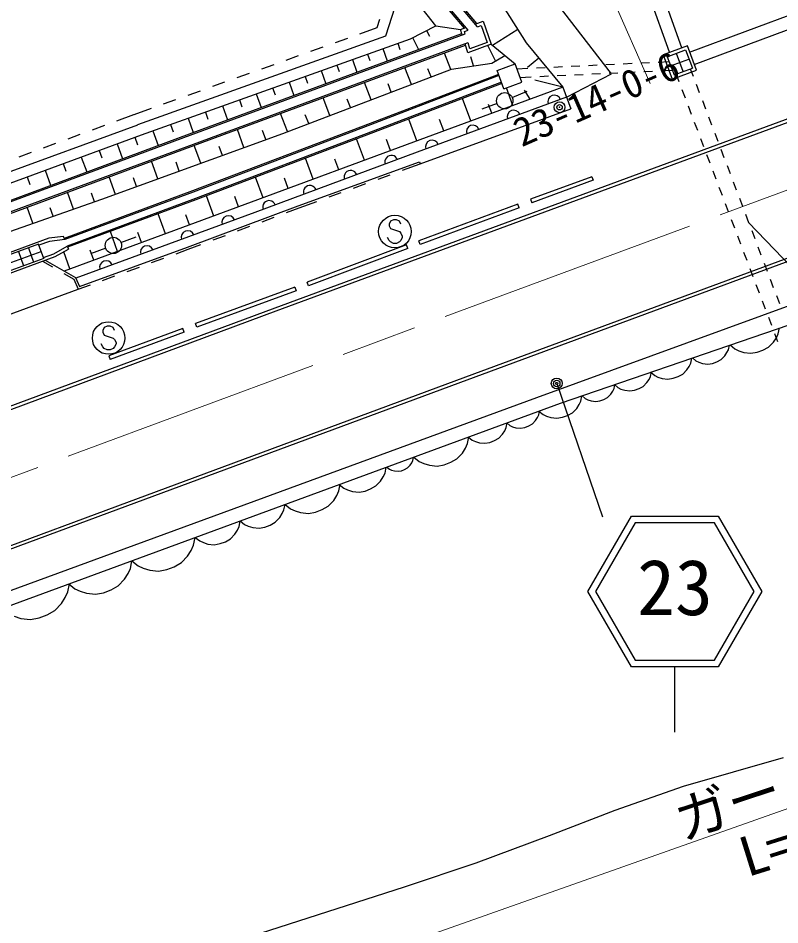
# Model space of a CAD drawing. Units: millimetres, scale not verified. Extents: x 40000 to 680000, y 20000 to 380000.
# Drawn here: x 110160 to 145234, y 240795 to 282532 of the extents above; entities that cross this region are included whole.
import ezdxf
from ezdxf.enums import TextEntityAlignment as Align

# ---------------------------------------------------------------- set-up
doc = ezdxf.new("R2010")
doc.units = ezdxf.units.MM
doc.header["$LTSCALE"] = 1000
doc.header["$PDMODE"] = 32
doc.header["$PDSIZE"] = 500
doc.linetypes.add('CHAIN', pattern=[18.5, 12, -1.5, 3.5, -1.5])
for name, color, linetype, lineweight in [('M-BGD', 7, 'Continuous', 25), ('M-BGD-EXST', 7, 'Continuous', 25), ('M-BMK', 2, 'CHAIN', 13), ('M-BMK-SRVR', 3, 'Continuous', 25), ('M-STR-HTXT', 7, 'Continuous', 13), ('M-STR-STRC', 7, 'Continuous', 25)]:
    doc.layers.add(name, color=color, linetype=linetype, lineweight=lineweight)
doc.styles.add('ＭＳ ゴシック', font='')
doc.styles.get('ＭＳ ゴシック').set_extended_font_data('MS Gothic')

msp = doc.modelspace()

# ---------------------------------------------------------------- linework, layer by layer
at = {"layer": 'M-BGD'}
for p, q in [((141075, 280962), (226086, 312497)), ((141284, 280399), (226295, 311935)), ((140151, 280966), (133449, 299754)), ((140716, 281167), (134014, 299956)), ((131315, 282132), (125152, 289467)), ((131282, 282280), (125206, 289512)), ((130712, 282072), (124770, 289145)), ((130885, 281976), (124823, 289190)), ((137475, 279968), (131390, 287869)), ((129387, 282184), (126395, 285991)), ((127093, 281712), (127681, 283545)), ((132487, 283074), (133557, 281390)), ((126693, 282100), (126817, 282486)), ((128224, 281585), (129387, 282184)), ((129387, 282184), (130527, 282005)), ((131212, 282255), (131569, 282385)), ((131315, 282132), (131478, 282192)), ((131478, 282192), (131753, 281417)), ((131569, 282385), (131944, 281328)), ((118058, 277204), (130585, 281824)), ((118082, 277138), (130747, 281809)), ((125899, 281816), (126693, 282100)), ((128968, 281969), (129108, 281697)), ((130527, 282005), (130782, 282098)), ((130606, 281757), (130527, 282005)), ((130714, 281913), (130885, 281976)), ((130747, 281809), (130714, 281913)), ((133164, 282008), (132009, 281274)), ((115669, 277629), (127093, 281712)), ((115837, 277158), (128224, 281585)), ((118231, 276735), (130889, 281403)), ((124769, 281412), (125334, 281614)), ((127638, 281375), (127740, 281090)), ((128318, 281633), (128597, 281091)), ((130871, 280928), (130737, 281347)), ((131944, 281328), (130871, 280928)), ((130966, 281124), (130878, 281399)), ((131753, 281417), (130966, 281124)), ((131944, 281328), (133040, 280426)), ((133557, 281390), (135242, 279360)), ((118255, 276669), (130758, 281280)), ((123639, 281008), (124204, 281210)), ((126953, 281131), (127157, 280560)), ((130079, 280169), (129792, 280924)), ((132139, 280560), (131785, 281269)), ((140984, 281260), (139858, 280844)), ((140051, 280755), (140895, 281067)), ((140783, 280074), (140473, 280911)), ((140895, 281067), (141205, 280230)), ((141397, 280141), (140984, 281260)), ((122509, 280604), (123074, 280806)), ((125549, 280629), (125758, 280044)), ((126251, 280880), (126356, 280587)), ((131120, 280334), (131007, 280745)), ((131971, 280461), (132571, 280812)), ((134137, 280691), (133611, 280254)), ((138825, 280471), (139225, 280490)), ((139624, 280509), (140133, 280533)), ((139858, 280844), (140272, 279725)), ((140051, 280755), (140361, 279918)), ((140206, 280336), (141050, 280648)), ((121379, 280200), (121944, 280402)), ((122342, 277226), (130122, 280186)), ((124110, 280115), (124325, 279515)), ((124830, 280372), (124937, 280072)), ((128268, 279480), (127973, 280253)), ((129173, 279825), (129030, 280202)), ((130122, 280186), (131971, 280461)), ((132213, 280124), (133040, 280426)), ((132522, 279278), (132213, 280124)), ((133349, 279580), (133040, 280426)), ((133123, 280200), (133631, 280224)), ((134031, 280243), (134430, 280262)), ((134830, 280281), (135229, 280300)), ((135629, 280319), (136029, 280338)), ((136428, 280357), (136828, 280376)), ((137227, 280395), (137627, 280414)), ((138026, 280433), (138426, 280452)), ((138171, 280039), (138570, 280058)), ((138970, 280077), (139370, 280096)), ((139769, 280115), (140278, 280139)), ((140272, 279725), (141397, 280141)), ((140361, 279918), (141205, 280230)), ((141111, 280195), (141238, 279860)), ((120249, 279797), (120814, 279999)), ((123373, 279851), (123483, 279544)), ((132280, 279941), (126369, 277680)), ((132301, 279885), (126390, 277624)), ((133267, 279806), (133776, 279831)), ((135242, 279360), (133956, 279671)), ((134175, 279849), (134575, 279868)), ((134975, 279887), (135374, 279906)), ((135414, 278891), (137475, 279968)), ((135774, 279925), (136173, 279944)), ((136573, 279963), (136972, 279982)), ((137372, 280001), (137771, 280020)), ((140454, 279952), (140583, 279614)), ((119119, 279393), (119684, 279595)), ((121880, 279318), (121993, 279003)), ((122636, 279588), (122855, 278973)), ((126412, 278774), (126111, 279566)), ((132410, 279584), (126504, 277325)), ((132431, 279528), (126526, 277269)), ((127340, 279127), (127193, 279514)), ((135242, 279360), (128364, 276828)), ((132522, 279278), (133349, 279580)), ((132941, 278513), (132643, 279322)), ((133730, 278804), (133483, 279222)), ((135242, 279360), (135613, 278350)), ((140725, 279240), (140867, 278866)), ((141380, 279486), (141523, 279112)), ((117989, 278989), (118554, 279191)), ((121124, 279047), (121349, 278418)), ((121992, 269197), (148993, 279159)), ((122044, 269056), (149045, 279018)), ((124511, 278051), (124203, 278863)), ((125462, 278413), (125311, 278809)), ((135414, 278891), (128537, 276359)), ((130999, 277798), (130617, 278834)), ((132911, 278873), (133602, 279164)), ((115501, 278100), (116294, 278383)), ((116859, 278585), (117424, 278787)), ((119576, 278494), (119806, 277849)), ((120350, 278771), (120465, 278448)), ((132214, 278598), (131510, 278339)), ((131970, 278156), (131821, 278560)), ((141009, 278492), (141151, 278118)), ((141665, 278738), (141807, 278364)), ((114712, 277810), (115492, 278096)), ((118782, 278210), (118900, 277880)), ((122564, 277310), (122248, 278142)), ((123538, 277681), (123383, 278086)), ((128673, 275826), (135613, 278350)), ((141949, 277990), (142091, 277616)), ((86515, 266911), (115665, 277627)), ((113586, 277396), (114149, 277603)), ((117173, 277635), (117295, 277296)), ((117988, 277927), (118225, 277265)), ((126369, 277680), (118191, 274578)), ((126390, 277624), (118212, 274522)), ((128513, 276883), (128144, 277888)), ((129756, 277341), (129565, 277859)), ((141293, 277744), (141436, 277370)), ((86692, 266444), (115837, 277158)), ((107575, 273327), (118058, 277204)), ((107599, 273262), (118082, 277138)), ((112459, 276982), (113023, 277189)), ((114020, 274195), (122342, 277226)), ((116358, 277344), (116601, 276665)), ((126504, 277325), (118324, 274222)), ((126526, 277269), (118345, 274166)), ((120560, 276577), (120257, 277407)), ((121562, 276942), (121410, 277360)), ((142233, 277242), (142375, 276868)), ((107749, 272858), (118231, 276735)), ((111333, 276568), (111896, 276775)), ((114713, 276745), (114965, 276060)), ((115535, 277047), (115661, 276704)), ((128364, 276828), (120885, 274055)), ((126105, 275991), (125742, 276971)), ((127309, 276437), (127123, 276939)), ((141578, 276996), (141720, 276623)), ((107773, 272793), (118255, 276669)), ((110207, 276153), (110770, 276360)), ((113888, 276441), (114015, 276097)), ((118566, 275851), (118267, 276673)), ((119563, 276214), (119412, 276629)), ((128537, 276359), (121059, 273586)), ((142517, 276494), (142659, 276120)), ((113063, 276138), (113316, 275450)), ((116593, 275132), (116297, 275945)), ((117580, 275491), (117430, 275903)), ((123062, 273892), (128639, 275920)), ((123752, 275118), (123395, 276081)), ((124929, 275554), (124747, 276045)), ((128639, 275920), (128673, 275826)), ((141862, 276249), (142004, 275875)), ((111404, 275528), (111658, 274837)), ((112234, 275833), (112361, 275488)), ((127859, 275530), (128673, 275826)), ((135134, 264808), (166836, 275689)), ((142146, 275501), (142288, 275127)), ((142801, 275747), (142944, 275373)), ((145156, 271334), (157163, 275764)), ((145207, 271193), (157215, 275623)), ((110571, 275222), (110699, 274875)), ((114642, 274421), (114349, 275225)), ((115617, 274777), (115469, 275183)), ((121441, 274261), (121090, 275207)), ((122596, 274690), (122418, 275171)), ((126731, 275120), (127295, 275325)), ((125603, 274710), (126167, 274915)), ((142430, 274753), (142572, 274379)), ((143086, 274999), (143228, 274625)), ((118191, 274578), (112287, 272394)), ((118212, 274522), (112308, 272338)), ((118324, 274222), (112419, 272038)), ((112708, 273738), (112437, 274517)), ((113676, 274075), (113536, 274479)), ((119168, 273423), (118828, 274349)), ((120305, 273841), (120131, 274315)), ((124475, 274300), (125039, 274505)), ((143370, 274251), (143512, 273877)), ((106431, 271554), (114020, 274195)), ((110838, 273088), (110579, 273831)), ((111773, 273413), (111637, 273802)), ((120885, 274055), (112280, 270888)), ((118345, 274166), (112440, 271982)), ((117962, 271987), (123062, 273892)), ((122514, 273581), (123097, 273798)), ((123097, 273798), (123911, 274095)), ((142714, 274005), (142857, 273631)), ((121059, 273586), (112822, 270555)), ((116946, 272605), (116608, 273524)), ((118057, 273014), (117887, 273477)), ((143654, 273503), (143796, 273129)), ((121390, 273161), (121952, 273371)), ((142999, 273257), (143141, 272883)), ((114743, 271795), (114406, 272709)), ((115844, 272200), (115675, 272659)), ((120266, 272741), (120828, 272951)), ((143938, 272755), (144080, 272381)), ((111568, 272403), (108699, 271350)), ((111098, 272126), (109242, 271448)), ((111338, 271469), (111098, 272126)), ((111603, 272256), (111116, 272077)), ((112254, 272483), (111568, 272403)), ((112308, 272338), (111603, 272256)), ((112308, 272338), (112254, 272483)), ((114895, 272203), (115595, 272472)), ((119141, 272321), (119704, 272531)), ((143283, 272510), (143425, 272136)), ((109362, 271119), (111218, 271797)), ((110170, 271787), (110410, 271129)), ((110634, 271956), (110874, 271299)), ((111801, 271690), (112419, 272038)), ((111864, 271554), (112472, 271895)), ((112548, 270987), (112258, 271775)), ((112419, 272038), (112472, 271895)), ((112981, 270176), (117962, 271987)), ((113645, 271391), (113477, 271848)), ((114193, 271939), (113489, 271679)), ((117435, 271689), (117997, 271893)), ((117997, 271893), (118579, 272111)), ((143567, 271762), (143709, 271388)), ((144222, 272007), (144365, 271634)), ((109029, 270515), (111864, 271554)), ((111338, 271469), (109482, 270790)), ((111281, 271340), (111744, 271077)), ((111321, 271514), (111801, 271690)), ((111404, 271385), (112807, 270589)), ((116307, 271279), (116871, 271484)), ((130778, 266023), (145156, 271334)), ((115179, 270869), (115743, 271074)), ((130830, 265882), (145207, 271193)), ((143851, 271014), (143993, 270640)), ((144507, 271260), (144649, 270886)), ((112266, 270781), (112728, 270519)), ((112728, 270519), (112925, 270049)), ((112807, 270589), (112981, 270176)), ((114051, 270458), (114615, 270664)), ((144791, 270512), (144933, 270138)), ((109183, 268687), (112925, 270049)), ((112925, 270049), (113487, 270253)), ((144135, 270266), (144278, 269892)), ((147108, 269821), (134023, 265050)), ((145075, 269764), (145217, 269390)), ((144420, 269518), (144562, 269144)), ((101195, 261482), (121992, 269196)), ((101247, 261341), (122044, 269056)), ((144704, 268770), (144846, 268397)), ((144988, 268023), (145130, 267649)), ((145073, 267813), (145162, 267996)), ((145162, 267996), (145220, 268270)), ((144712, 267385), (144938, 267615)), ((144938, 267615), (145073, 267813)), ((142696, 266985), (142797, 267134)), ((142797, 267134), (142865, 267271)), ((142865, 267271), (142908, 267476)), ((142950, 267491), (143164, 267310)), ((143164, 267310), (143347, 267221)), ((143347, 267221), (143576, 267147)), ((143576, 267147), (143895, 267104)), ((143895, 267104), (144183, 267153)), ((144183, 267153), (144455, 267246)), ((144455, 267246), (144712, 267385)), ((141134, 266656), (141183, 266884)), ((141206, 266892), (141366, 266757)), ((141366, 266757), (141504, 266690)), ((142130, 266638), (142335, 266708)), ((142335, 266708), (142527, 266813)), ((142527, 266813), (142696, 266985)), ((140759, 266147), (140947, 266338)), ((140947, 266338), (141060, 266503)), ((141060, 266503), (141134, 266656)), ((141504, 266690), (141675, 266634)), ((141675, 266634), (141914, 266602)), ((141914, 266602), (142130, 266638)), ((114748, 260084), (130778, 266023)), ((114800, 259943), (130830, 265882)), ((139111, 265754), (139212, 265903)), ((139212, 265903), (139279, 266040)), ((139279, 266040), (139323, 266246)), ((139291, 266235), (139470, 266084)), ((139470, 266084), (139622, 266010)), ((139622, 266010), (139812, 265948)), ((139812, 265948), (140078, 265913)), ((140078, 265913), (140318, 265953)), ((140318, 265953), (140545, 266031)), ((140545, 266031), (140759, 266147)), ((137539, 265362), (137598, 265484)), ((137598, 265484), (137637, 265667)), ((137620, 265661), (137781, 265526)), ((137781, 265526), (137918, 265459)), ((137918, 265459), (138089, 265403)), ((138545, 265408), (138749, 265478)), ((138749, 265478), (138942, 265582)), ((138942, 265582), (139111, 265754)), ((134023, 265050), (83658, 246595)), ((136072, 264906), (136121, 265146)), ((136124, 265147), (136267, 265027)), ((136267, 265027), (136389, 264968)), ((137127, 264984), (137298, 265077)), ((137298, 265077), (137449, 265230)), ((137449, 265230), (137539, 265362)), ((138089, 265403), (138329, 265371)), ((138329, 265371), (138545, 265408)), ((84373, 246151), (135134, 264808)), ((135879, 264570), (135996, 264745)), ((135996, 264745), (136072, 264906)), ((136389, 264968), (136541, 264918)), ((136541, 264918), (136754, 264890)), ((136754, 264890), (136946, 264922)), ((136946, 264922), (137127, 264984)), ((134072, 264145), (134129, 264268)), ((134129, 264268), (134164, 264451)), ((134142, 264443), (134331, 264288)), ((134331, 264288), (134492, 264211)), ((134492, 264211), (134692, 264149)), ((135223, 264159), (135461, 264243)), ((135461, 264243), (135684, 264367)), ((135684, 264367), (135879, 264570)), ((132639, 263688), (132681, 263906)), ((132663, 263899), (132808, 263782)), ((132808, 263782), (132931, 263725)), ((133669, 263758), (133838, 263854)), ((133838, 263854), (133985, 264011)), ((133985, 264011), (134072, 264145)), ((134692, 264149), (134972, 264114)), ((134972, 264114), (135223, 264159)), ((132293, 263197), (132468, 263383)), ((132468, 263383), (132571, 263542)), ((132571, 263542), (132639, 263688)), ((132931, 263725), (133084, 263679)), ((133084, 263679), (133298, 263656)), ((133298, 263656), (133489, 263692)), ((133489, 263692), (133669, 263758)), ((130762, 262741), (130858, 262948)), ((130858, 262948), (130917, 263258)), ((130897, 263251), (131070, 263112)), ((131070, 263112), (131216, 263044)), ((131216, 263044), (131398, 262989)), ((131398, 262989), (131651, 262961)), ((131651, 262961), (131879, 263004)), ((131879, 263004), (132093, 263083)), ((132093, 263083), (132293, 263197)), ((130615, 262514), (130762, 262741)), ((128286, 262069), (128332, 262169)), ((128332, 262169), (128360, 262318)), ((128383, 262326), (128628, 262129)), ((128628, 262129), (128836, 262033)), ((130081, 262088), (130367, 262250)), ((130367, 262250), (130615, 262514)), ((127054, 261593), (127104, 261857)), ((127140, 261870), (127258, 261775)), ((127258, 261775), (127358, 261728)), ((127358, 261728), (127483, 261691)), ((127483, 261691), (127656, 261672)), ((127656, 261672), (127811, 261701)), ((127811, 261701), (127958, 261755)), ((127958, 261755), (128095, 261833)), ((128095, 261833), (128215, 261960)), ((128215, 261960), (128286, 262069)), ((128836, 262033), (129094, 261955)), ((129094, 261955), (129454, 261915)), ((129454, 261915), (129777, 261976)), ((129777, 261976), (130081, 262088)), ((126847, 261223), (126972, 261416)), ((126972, 261416), (127054, 261593)), ((124933, 260771), (124992, 261080)), ((124945, 261063), (125154, 260895)), ((125154, 260895), (125331, 260813)), ((126133, 260765), (126392, 260860)), ((126392, 260860), (126636, 260998)), ((126636, 260998), (126847, 261223)), ((124690, 260336), (124837, 260563)), ((124837, 260563), (124933, 260771)), ((125331, 260813), (125552, 260747)), ((125552, 260747), (125858, 260713)), ((125858, 260713), (126133, 260765)), ((99426, 254416), (114748, 260084)), ((122401, 259894), (122449, 260146)), ((122458, 260149), (122703, 259951)), ((124156, 259910), (124442, 260073)), ((124442, 260073), (124690, 260336)), ((99478, 254275), (114800, 259943)), ((122203, 259540), (122323, 259724)), ((122323, 259724), (122401, 259894)), ((122703, 259951), (122911, 259855)), ((122911, 259855), (123169, 259778)), ((123169, 259778), (123529, 259737)), ((123529, 259737), (123852, 259798)), ((123852, 259798), (124156, 259910)), ((120336, 259135), (120384, 259387)), ((120384, 259387), (120584, 259226)), ((120584, 259226), (120754, 259147)), ((121521, 259101), (121768, 259192)), ((121768, 259192), (122001, 259325)), ((122001, 259325), (122203, 259540)), ((119936, 258566), (120138, 258781)), ((120138, 258781), (120258, 258965)), ((120258, 258965), (120336, 259135)), ((120754, 259147), (120964, 259084)), ((120964, 259084), (121258, 259051)), ((121258, 259051), (121521, 259101)), ((118242, 258269), (118309, 258624)), ((118319, 258628), (118519, 258467)), ((118519, 258467), (118689, 258389)), ((118689, 258389), (118899, 258325)), ((119456, 258342), (119703, 258433)), ((119703, 258433), (119936, 258566)), ((117963, 257770), (118131, 258030)), ((118131, 258030), (118242, 258269)), ((118899, 258325), (119193, 258293)), ((119193, 258293), (119456, 258342)), ((115332, 257200), (115400, 257555)), ((115400, 257555), (115681, 257328)), ((117678, 257467), (117963, 257770)), ((115222, 256961), (115332, 257200)), ((115681, 257328), (115920, 257218)), ((115920, 257218), (116217, 257129)), ((116217, 257129), (116630, 257082)), ((116630, 257082), (117001, 257152)), ((117001, 257152), (117350, 257281)), ((117350, 257281), (117678, 257467)), ((114768, 256398), (115053, 256701)), ((115053, 256701), (115222, 256961)), ((112447, 256118), (112519, 256496)), ((112490, 256485), (112772, 256259)), ((114440, 256211), (114768, 256398)), ((112150, 255587), (112330, 255864)), ((112330, 255864), (112447, 256118)), ((112772, 256259), (113010, 256148)), ((113010, 256148), (113307, 256059)), ((113307, 256059), (113721, 256013)), ((113721, 256013), (114091, 256083)), ((114091, 256083), (114440, 256211)), ((111847, 255264), (112150, 255587)), ((111126, 254929), (111498, 255066)), ((111498, 255066), (111847, 255264)), ((109976, 254999), (110292, 254904)), ((110292, 254904), (110732, 254855)), ((110732, 254855), (111126, 254929))]:
    msp.add_line(p, q, dxfattribs=at)
msp.add_lwpolyline([(85883, 227328), (94543, 231325), (96578, 232169), (98836, 232991), (100749, 233581), (102854, 234122), (105976, 234829), (108893, 235597), (110791, 236230), (112526, 236916), (115627, 238311), (118644, 239547), (127955, 242544), (131249, 243655), (134625, 244905), (137649, 246080), (140794, 247178), (145402, 248502)], dxfattribs=at)
for centre in [(132566, 278727), (114545, 272068)]:
    msp.add_circle(centre, 375, dxfattribs=at)
for centre, start, end in [((134851, 278684), 20.2109, 200.2109), ((132974, 277993), 20.2109, 200.2109), ((131098, 277302), 20.2109, 200.2109), ((129221, 276611), 20.2109, 200.2109), ((127345, 275917), 20.3479, 200.3479), ((125470, 275222), 20.3479, 200.3479), ((123595, 274526), 20.3479, 200.3479), ((121719, 273831), 20.3479, 200.3479), ((119843, 273139), 20.2026, 200.2026), ((117966, 272448), 20.2026, 200.2026), ((116089, 271757), 20.2026, 200.2026), ((114212, 271067), 20.2026, 200.2026)]:
    msp.add_arc(centre, 300, start, end, dxfattribs=at)
at = {"layer": 'M-BGD-EXST'}
for p, q in [((127305, 273182), (127237, 273046)), ((127237, 273046), (127237, 272978)), ((127237, 272978), (127305, 272841)), ((127441, 273250), (127305, 273182)), ((127578, 273250), (127441, 273250)), ((127714, 273182), (127578, 273250)), ((127782, 273046), (127714, 273182)), ((127305, 272841), (127714, 272705)), ((127714, 272705), (127782, 272637)), ((127782, 272637), (127850, 272500)), ((127237, 272296), (127169, 272432)), ((127305, 272228), (127237, 272296)), ((127441, 272159), (127305, 272228)), ((127578, 272159), (127441, 272159)), ((127714, 272228), (127578, 272159)), ((127782, 272296), (127714, 272228)), ((127850, 272432), (127782, 272296)), ((127850, 272500), (127850, 272432)), ((114124, 268286), (114056, 268149)), ((114056, 268149), (114056, 268081)), ((114056, 268081), (114124, 267945)), ((114260, 268354), (114124, 268286)), ((114396, 268354), (114260, 268354)), ((114533, 268286), (114396, 268354)), ((114601, 268149), (114533, 268286)), ((114056, 267399), (113987, 267536)), ((114124, 267945), (114533, 267808)), ((114533, 267808), (114601, 267740)), ((114601, 267740), (114669, 267604)), ((114669, 267536), (114601, 267399)), ((114669, 267604), (114669, 267536)), ((114124, 267331), (114056, 267399)), ((114260, 267263), (114124, 267331)), ((114396, 267263), (114260, 267263)), ((114533, 267331), (114396, 267263)), ((114601, 267399), (114533, 267331))]:
    msp.add_line(p, q, dxfattribs=at)
for centre in [(127509, 272705), (114328, 267808)]:
    msp.add_circle(centre, 750, dxfattribs=at)
at = {"layer": 'M-BMK'}
msp.add_line((77769, 249533), (227461, 304914), dxfattribs=at)
at = {"layer": 'M-BMK-SRVR'}
for radius in [250, 125]:
    msp.add_circle((135090, 278429), radius, dxfattribs=at)
msp.add_point((135090, 278429), dxfattribs=at)
at = {"layer": 'M-STR-HTXT'}
for p, q in [((139268, 279529), (127541, 306120)), ((143796, 273129), (150432, 266198)), ((90857, 226819), (198974, 265008))]:
    msp.add_line(p, q, dxfattribs=at)
at = {"layer": 'M-STR-STRC'}
for p, q in [((136572, 275234), (133750, 274197)), ((136634, 275066), (133813, 274028)), ((136572, 275234), (136634, 275066)), ((133171, 273967), (128610, 272283)), ((133233, 273798), (128672, 272114)), ((133233, 273798), (133171, 273967)), ((133750, 274197), (133813, 274028)), ((128672, 272114), (128610, 272283)), ((128046, 272089), (123466, 270385)), ((128109, 271921), (123529, 270216)), ((128109, 271921), (128046, 272089)), ((122895, 270151), (118329, 268474)), ((122895, 270151), (122958, 269982)), ((123529, 270216), (123466, 270385)), ((122958, 269982), (118391, 268305)), ((118391, 268305), (118329, 268474)), ((117746, 268252), (114331, 266990)), ((117808, 268084), (114394, 266821)), ((117808, 268084), (117746, 268252)), ((114331, 266990), (114394, 266821)), ((134960, 265717), (137074, 259570)), ((136398, 256136), (138398, 259600)), ((138571, 259300), (136745, 256136)), ((138398, 259600), (142398, 259600)), ((142225, 259300), (138571, 259300)), ((144052, 256136), (142225, 259300)), ((142398, 259600), (144398, 256136)), ((138398, 252672), (136398, 256136)), ((136745, 256136), (138571, 252972)), ((142225, 252972), (144052, 256136)), ((144398, 256136), (142398, 252672)), ((138571, 252972), (142225, 252972)), ((142398, 252672), (138398, 252672)), ((140398, 249672), (140398, 252672))]:
    msp.add_line(p, q, dxfattribs=at)
for radius in [250, 150, 50]:
    msp.add_circle((134960, 265717), radius, dxfattribs=at)

# ---------------------------------------------------------------- texts
at = {"layer": 'M-BMK-SRVR', "style": 'ＭＳ ゴシック'}
msp.add_text('23-14-0-6', height=1320, rotation=23.703, dxfattribs=at).set_placement((133502, 276220), align=Align.BOTTOM_LEFT)
at = {"layer": 'M-STR-HTXT', "style": 'ＭＳ ゴシック'}
for s, rotation, p in [('ガードレール', 18.3, (140929, 244151)), ('L=116.0', 17.4, (143891, 242459))]:
    msp.add_text(s, height=1833, rotation=rotation, dxfattribs=at).set_placement(p, align=Align.BOTTOM_LEFT)
at = {"layer": 'M-STR-STRC', "style": 'ＭＳ ゴシック'}
msp.add_text('23', height=2566, dxfattribs=at).set_placement((138659, 254281), align=Align.BOTTOM_LEFT)

doc.saveas('drawing.dxf')
